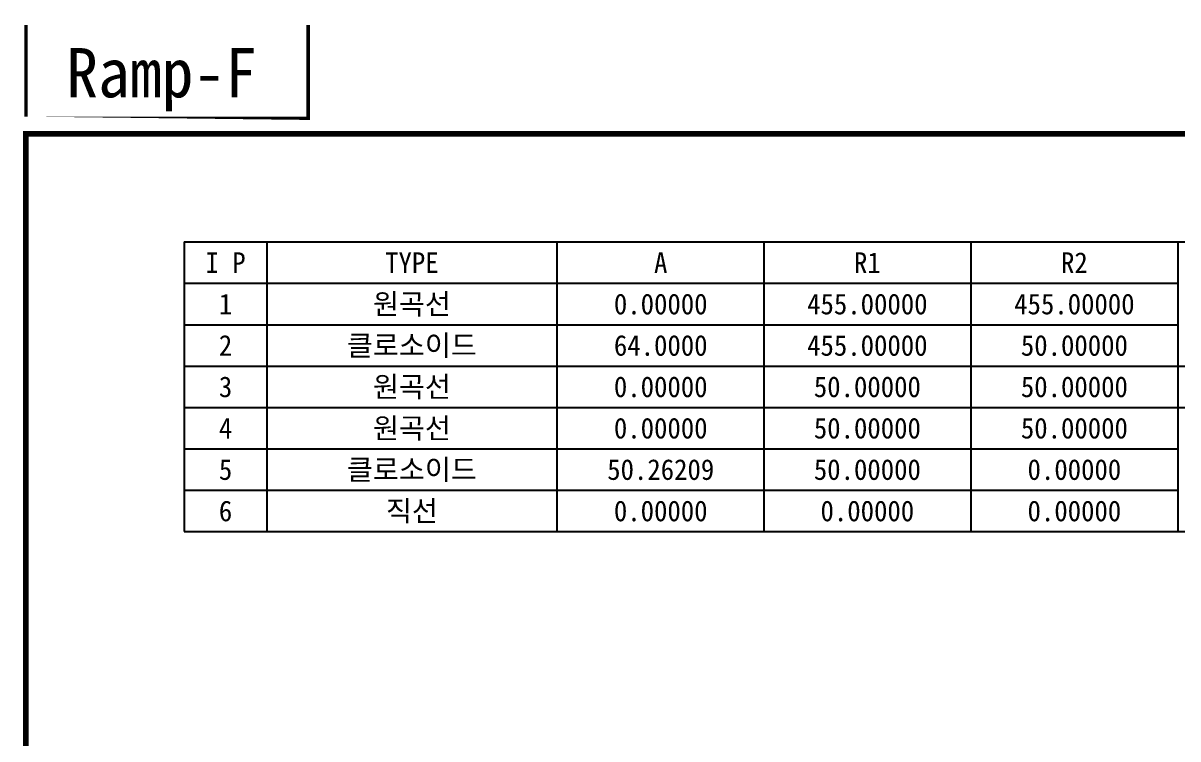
# Model space of a CAD drawing. Header units: metres. Extents: x 222706 to 224249, y 221324 to 222332.
# Drawn here: x 223578.7 to 223880.9, y 221865.1 to 222052.5 of the extents above; entities that cross this region are included whole.
import ezdxf
from ezdxf.enums import TextEntityAlignment as Align

# ---------------------------------------------------------------- set-up
doc = ezdxf.new("R2010")
doc.units = ezdxf.units.M
for name, color, linetype in [('CA-TABL-LIN1', 4, 'Continuous'), ('CA-TABL-TEX2', 3, 'Continuous'), ('CZ-LIN1', 7, 'Continuous'), ('CZ-TEX1', 6, 'Continuous')]:
    doc.layers.add(name, color=color, linetype=linetype)
doc.styles.add('GHS', font='DotumChe.ttf')
doc.styles.add('돋움체', font='DotumChe.ttf')

msp = doc.modelspace()

# ---------------------------------------------------------------- linework, layer by layer
at = {"layer": 'CA-TABL-LIN1', "linetype": 'Continuous'}
for p, q in [((223620.868970513, 221995.1781878862), (223956.7023038463, 221995.1781878862)), ((223620.868970513, 221995.1781878862), (223620.8689705129, 221919.3448545529)), ((223642.5356371797, 221995.1781878862), (223642.5356371797, 221984.3448545529)), ((223718.368970513, 221995.1781878862), (223718.368970513, 221984.3448545529)), ((223772.5356371797, 221995.1781878862), (223772.5356371797, 221984.3448545529)), ((223772.5356371797, 221995.1781878862), (223772.5356371797, 221984.3448545529)), ((223826.7023038464, 221995.1781878862), (223826.7023038463, 221984.3448545529)), ((223880.868970513, 221995.1781878862), (223880.868970513, 221984.3448545529)), ((223620.868970513, 221984.3448545529), (223642.5356371797, 221984.3448545529)), ((223642.5356371797, 221984.3448545529), (223718.368970513, 221984.3448545529)), ((223642.5356371797, 221984.3448545529), (223642.5356371797, 221973.5115212195)), ((223718.368970513, 221984.3448545529), (223794.2023038463, 221984.3448545529)), ((223718.368970513, 221984.3448545529), (223718.368970513, 221973.5115212196)), ((223772.5356371797, 221984.3448545529), (223826.7023038463, 221984.3448545529)), ((223772.5356371797, 221984.3448545529), (223772.5356371797, 221973.5115212196)), ((223826.7023038463, 221984.3448545529), (223880.868970513, 221984.3448545529)), ((223826.7023038463, 221984.3448545529), (223826.7023038464, 221973.5115212196)), ((223880.868970513, 221984.3448545529), (223880.868970513, 221973.5115212196)), ((223620.868970513, 221973.5115212196), (223642.5356371797, 221973.5115212195)), ((223642.5356371797, 221973.5115212195), (223718.368970513, 221973.5115212196)), ((223642.5356371797, 221973.5115212195), (223642.5356371797, 221962.6781878862)), ((223718.368970513, 221973.5115212196), (223794.2023038463, 221973.5115212196)), ((223718.368970513, 221973.5115212196), (223718.368970513, 221962.6781878863)), ((223772.5356371797, 221973.5115212196), (223826.7023038464, 221973.5115212196)), ((223772.5356371797, 221973.5115212196), (223772.5356371797, 221962.6781878862)), ((223826.7023038464, 221973.5115212196), (223880.868970513, 221973.5115212196)), ((223826.7023038464, 221973.5115212196), (223826.7023038464, 221962.6781878862)), ((223880.868970513, 221973.5115212196), (223880.868970513, 221962.6781878862)), ((223620.868970513, 221962.6781878862), (223642.5356371797, 221962.6781878862)), ((223642.5356371797, 221962.6781878862), (223718.368970513, 221962.6781878863)), ((223642.5356371797, 221962.6781878862), (223642.5356371797, 221951.8448545529)), ((223718.368970513, 221962.6781878863), (223794.2023038463, 221962.6781878862)), ((223718.368970513, 221962.6781878863), (223718.368970513, 221951.8448545529)), ((223772.5356371797, 221962.6781878862), (223826.7023038464, 221962.6781878862)), ((223772.5356371797, 221962.6781878862), (223772.5356371797, 221951.8448545529)), ((223826.7023038464, 221962.6781878862), (223880.868970513, 221962.6781878862)), ((223826.7023038464, 221962.6781878862), (223826.7023038463, 221951.8448545529)), ((223880.868970513, 221962.6781878862), (223956.7023038463, 221962.6781878862)), ((223880.868970513, 221962.6781878862), (223880.868970513, 221951.8448545529)), ((223620.868970513, 221951.8448545529), (223642.5356371797, 221951.8448545529)), ((223642.5356371797, 221951.8448545529), (223718.368970513, 221951.8448545529)), ((223642.5356371797, 221951.8448545529), (223642.5356371797, 221941.0115212195)), ((223718.368970513, 221951.8448545529), (223794.2023038463, 221951.8448545529)), ((223718.368970513, 221951.8448545529), (223718.368970513, 221941.0115212196)), ((223772.5356371797, 221951.8448545529), (223826.7023038463, 221951.8448545529)), ((223772.5356371797, 221951.8448545529), (223772.5356371797, 221941.0115212196)), ((223826.7023038463, 221951.8448545529), (223880.868970513, 221951.8448545529)), ((223826.7023038463, 221951.8448545529), (223826.7023038463, 221941.0115212196)), ((223880.868970513, 221951.8448545529), (223956.7023038463, 221951.8448545529)), ((223880.868970513, 221951.8448545529), (223880.868970513, 221941.0115212196)), ((223620.868970513, 221941.0115212196), (223642.5356371797, 221941.0115212195)), ((223642.5356371797, 221941.0115212195), (223718.368970513, 221941.0115212196)), ((223642.5356371797, 221941.0115212195), (223642.5356371797, 221930.1781878862)), ((223718.368970513, 221941.0115212196), (223794.2023038463, 221941.0115212196)), ((223718.368970513, 221941.0115212196), (223718.368970513, 221930.1781878862)), ((223772.5356371797, 221941.0115212196), (223826.7023038463, 221941.0115212196)), ((223772.5356371797, 221941.0115212196), (223772.5356371797, 221930.1781878862)), ((223826.7023038463, 221941.0115212196), (223880.868970513, 221941.0115212196)), ((223826.7023038463, 221941.0115212196), (223826.7023038463, 221930.1781878862)), ((223880.868970513, 221941.0115212196), (223880.8689705131, 221930.1781878862)), ((223620.868970513, 221930.1781878862), (223642.5356371797, 221930.1781878862)), ((223642.5356371797, 221930.1781878862), (223718.368970513, 221930.1781878862)), ((223642.5356371796, 221930.1781878862), (223642.5356371797, 221919.3448545529)), ((223718.368970513, 221930.1781878862), (223794.2023038463, 221930.1781878862)), ((223718.368970513, 221930.1781878862), (223718.3689705129, 221919.3448545529)), ((223772.5356371797, 221930.1781878862), (223826.7023038463, 221930.1781878862)), ((223772.5356371797, 221930.1781878862), (223772.5356371797, 221919.3448545529)), ((223826.7023038463, 221930.1781878862), (223880.8689705131, 221930.1781878862)), ((223826.7023038463, 221930.1781878862), (223826.7023038463, 221919.3448545529)), ((223880.868970513, 221930.1781878862), (223880.868970513, 221919.3448545529)), ((223620.8689705129, 221919.3448545529), (223642.5356371797, 221919.3448545529)), ((223642.5356371797, 221919.3448545529), (223718.3689705129, 221919.3448545529)), ((223718.3689705129, 221919.3448545529), (223794.2023038463, 221919.3448545529)), ((223772.5356371797, 221919.3448545529), (223826.7023038463, 221919.3448545529)), ((223826.7023038463, 221919.3448545529), (223880.868970513, 221919.3448545529)), ((223880.868970513, 221919.3448545529), (223956.7023038463, 221919.3448545529))]:
    msp.add_line(p, q, dxfattribs=at)
at = {"layer": 'CZ-LIN1'}
for points, const_width in [([(223653.3171270243, 222027.5633386101), (223653.3171270239, 222052.0254767052), (223579.4809369918, 222052.025476704), (223579.4809369922, 222027.5633386089)], 0.8999999999999999), ([(223579.4809369922, 222023.4943521666), (224218.3999711224, 222023.4943521666), (224218.3999711224, 221398.6715964685), (223579.4809369922, 221398.6715964685)], 1.5)]:
    msp.add_lwpolyline(points, close=True, dxfattribs=dict(at, const_width=const_width))

# ---------------------------------------------------------------- texts
at = {"layer": 'CA-TABL-TEX2', "lineweight": 0, "style": 'GHS'}
for s, p in [('I P', (223631.7023038463, 221987.0531878862)), ('TYPE', (223680.4523038463, 221987.0531878862)), ('A', (223745.5595372062, 221987.0531878862)), ('R1', (223799.618970513, 221987.0531878862)), ('R2', (223853.7856371797, 221987.0531878862)), ('1', (223631.7023038463, 221976.2198545529)), ('원곡선', (223680.4523038463, 221976.2198545529)), ('0.00000', (223745.5595372062, 221976.2198545529)), ('455.00000', (223799.618970513, 221976.2198545529)), ('455.00000', (223853.7856371797, 221976.2198545529)), ('2', (223631.7023038463, 221965.3865212195)), ('클로소이드', (223680.4523038463, 221965.3865212195)), ('64.0000', (223745.5595372061, 221965.3865212195)), ('455.00000', (223799.618970513, 221965.3865212195)), ('50.00000', (223853.7856371797, 221965.3865212195)), ('3', (223631.7023038463, 221954.5531878862)), ('원곡선', (223680.4523038463, 221954.5531878862)), ('0.00000', (223745.5595372062, 221954.5531878862)), ('50.00000', (223799.618970513, 221954.5531878862)), ('50.00000', (223853.7856371797, 221954.5531878862)), ('4', (223631.7023038463, 221943.7198545529)), ('원곡선', (223680.4523038463, 221943.7198545529)), ('0.00000', (223745.5595372062, 221943.7198545529)), ('50.00000', (223799.618970513, 221943.7198545529)), ('50.00000', (223853.7856371797, 221943.7198545529)), ('클로소이드', (223680.4523038463, 221932.8865212196)), ('5', (223631.7023038463, 221932.8865212195)), ('50.26209', (223745.5595372061, 221932.8865212195)), ('50.00000', (223799.618970513, 221932.8865212196)), ('0.00000', (223853.7856371797, 221932.8865212195)), ('6', (223631.7023038463, 221922.0531878862)), ('직선', (223680.4523038463, 221922.0531878862)), ('0.00000', (223745.5595372061, 221922.0531878862)), ('0.00000', (223799.618970513, 221922.0531878862)), ('0.00000', (223853.7856371797, 221922.0531878862))]:
    msp.add_text(s, height=5.416666666666666, dxfattribs=at).set_placement(p, align=Align.CENTER)
at = {"layer": 'CZ-TEX1', "style": '돋움체'}
msp.add_text('Ramp-F', height=12.86399999794176, dxfattribs=at).set_placement((223590.0318585011, 222033.0668405637))

doc.saveas('drawing.dxf')
